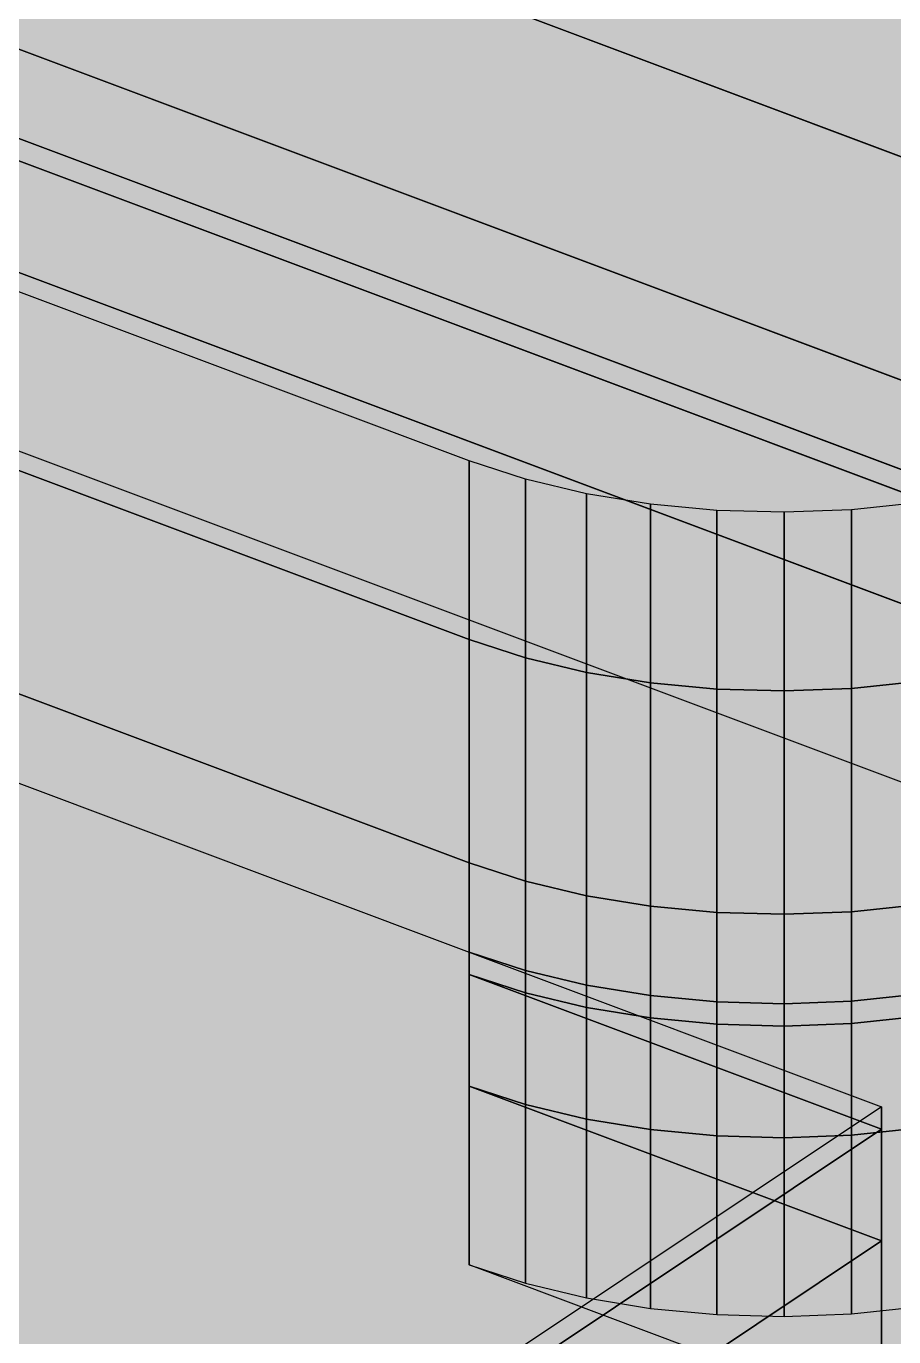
# Model space of a CAD drawing. Header units: millimetres. Extents: x 50 to 612415, y 2 to 4150.
# Drawn here: x 471507.25 to 471524.59, y 2804.6 to 2830.79 of the extents above; entities that cross this region are included whole.
import ezdxf

# ---------------------------------------------------------------- set-up
doc = ezdxf.new("R2010")
doc.units = ezdxf.units.MM
doc.layers.add('HATCH', color=8, linetype='Continuous', lineweight=9)
doc.layers.add('OUTLINE', color=7, linetype='Continuous', lineweight=25)

msp = doc.modelspace()

# ---------------------------------------------------------------- hatches: boundary and pattern name
at = {"layer": 'HATCH', "true_color": 0xccae87}
for points in [[(471456.512, 3012.655), (471233.847, 3096.155), (471531.152, 2818.593)], [(471233.847, 3096.155), (471441.874, 2891.22), (471531.152, 2818.593)], [(471456.512, 3010.423), (471233.847, 3093.923), (471531.152, 2816.361)], [(471531.152, 2816.361), (471233.847, 3093.923), (471456.512, 3010.423)], [(471233.847, 3093.923), (471441.874, 2888.988), (471531.152, 2816.361)], [(471531.152, 2816.361), (471441.874, 2888.988), (471233.847, 3093.923)], [(471531.152, 2812.79), (471233.847, 3090.352), (471456.512, 3006.852)], [(471531.152, 2812.79), (471441.874, 2885.417), (471233.847, 3090.352)], [(471531.761, 2812.189), (471531.152, 2812.79), (471456.512, 3006.852)], [(471532.209, 2811.553), (471531.761, 2812.189), (471456.512, 3006.852)], [(471645.026, 2998.945), (471441.874, 2897.915), (471531.152, 2825.289)], [(471531.152, 2825.289), (471441.874, 2897.915), (471645.026, 2998.945)], [(471645.026, 2994.481), (471441.874, 2893.452), (471531.152, 2820.825)], [(471531.152, 2820.825), (471441.874, 2893.452), (471645.026, 2994.481)], [(471645.026, 2992.696), (471441.874, 2891.666), (471531.152, 2819.04)], [(471531.152, 2819.04), (471441.874, 2891.666), (471645.026, 2992.696)], [(471531.152, 2818.593), (471441.874, 2891.22), (471645.026, 2992.249)], [(471528.466, 2826.786), (471404.763, 2873.175), (471441.874, 2897.915)], [(471441.874, 2897.915), (471404.763, 2873.175), (471528.466, 2826.786)], [(471441.874, 2897.915), (471528.466, 2826.786), (471529.49, 2826.347)], [(471529.49, 2826.347), (471528.466, 2826.786), (471441.874, 2897.915)], [(471441.874, 2897.915), (471529.49, 2826.347), (471530.39, 2825.845)], [(471530.39, 2825.845), (471529.49, 2826.347), (471441.874, 2897.915)], [(471441.874, 2897.915), (471530.39, 2825.845), (471531.152, 2825.289)], [(471531.152, 2825.289), (471530.39, 2825.845), (471441.874, 2897.915)], [(471528.466, 2822.322), (471404.763, 2868.711), (471441.874, 2893.452)], [(471441.874, 2893.452), (471404.763, 2868.711), (471528.466, 2822.322)], [(471441.874, 2893.452), (471528.466, 2822.322), (471529.49, 2821.883)], [(471529.49, 2821.883), (471528.466, 2822.322), (471441.874, 2893.452)], [(471441.874, 2893.452), (471529.49, 2821.883), (471530.39, 2821.381)], [(471530.39, 2821.381), (471529.49, 2821.883), (471441.874, 2893.452)], [(471441.874, 2893.452), (471530.39, 2821.381), (471531.152, 2820.825)], [(471531.152, 2820.825), (471530.39, 2821.381), (471441.874, 2893.452)], [(471528.466, 2820.537), (471404.763, 2866.926), (471441.874, 2891.666)], [(471441.874, 2891.666), (471404.763, 2866.926), (471528.466, 2820.537)], [(471441.874, 2891.666), (471528.466, 2820.537), (471529.49, 2820.098)], [(471529.49, 2820.098), (471528.466, 2820.537), (471441.874, 2891.666)], [(471441.874, 2891.666), (471529.49, 2820.098), (471530.39, 2819.596)], [(471530.39, 2819.596), (471529.49, 2820.098), (471441.874, 2891.666)], [(471441.874, 2891.666), (471530.39, 2819.596), (471531.152, 2819.04)], [(471531.152, 2819.04), (471530.39, 2819.596), (471441.874, 2891.666)], [(471528.466, 2820.091), (471404.763, 2866.479), (471441.874, 2891.22)], [(471441.874, 2891.22), (471404.763, 2866.479), (471528.466, 2820.091)], [(471441.874, 2891.22), (471528.466, 2820.091), (471529.49, 2819.652)], [(471529.49, 2819.652), (471528.466, 2820.091), (471441.874, 2891.22)], [(471441.874, 2891.22), (471529.49, 2819.652), (471530.39, 2819.15)], [(471530.39, 2819.15), (471529.49, 2819.652), (471441.874, 2891.22)], [(471441.874, 2891.22), (471530.39, 2819.15), (471531.152, 2818.593)], [(471531.152, 2818.593), (471530.39, 2819.15), (471441.874, 2891.22)], [(471528.466, 2817.859), (471404.763, 2864.247), (471441.874, 2888.988)], [(471441.874, 2888.988), (471404.763, 2864.247), (471528.466, 2817.859)], [(471441.874, 2888.988), (471528.466, 2817.859), (471529.49, 2817.42)], [(471529.49, 2817.42), (471528.466, 2817.859), (471441.874, 2888.988)], [(471441.874, 2888.988), (471529.49, 2817.42), (471530.39, 2816.918)], [(471530.39, 2816.918), (471529.49, 2817.42), (471441.874, 2888.988)], [(471441.874, 2888.988), (471530.39, 2816.918), (471531.152, 2816.361)], [(471531.152, 2816.361), (471530.39, 2816.918), (471441.874, 2888.988)], [(471528.466, 2814.288), (471404.763, 2860.676), (471441.874, 2885.417)], [(471529.49, 2813.849), (471528.466, 2814.288), (471441.874, 2885.417)], [(471530.39, 2813.347), (471529.49, 2813.849), (471441.874, 2885.417)], [(471531.152, 2812.79), (471530.39, 2813.347), (471441.874, 2885.417)], [(471516.096, 2822.11), (471392.393, 2868.499), (471355.282, 2843.758)], [(471516.096, 2818.539), (471392.393, 2864.928), (471355.282, 2840.187)], [(471355.282, 2840.187), (471392.393, 2864.928), (471516.096, 2818.539)], [(471516.096, 2814.076), (471392.393, 2860.464), (471355.282, 2835.724)], [(471355.282, 2835.724), (471392.393, 2860.464), (471516.096, 2814.076)], [(471355.282, 2833.938), (471392.393, 2858.679), (471516.096, 2812.29)], [(471517.225, 2821.742), (471516.096, 2822.11), (471355.282, 2843.758)], [(471518.441, 2821.45), (471517.225, 2821.742), (471355.282, 2843.758)], [(471519.723, 2821.241), (471518.441, 2821.45), (471355.282, 2843.758)], [(471519.723, 2821.241), (471355.282, 2843.758), (471366.549, 2662.322)], [(471519.723, 2817.67), (471355.282, 2840.187), (471125.157, 2794.727)], [(471517.225, 2818.171), (471516.096, 2818.539), (471355.282, 2840.187)], [(471355.282, 2840.187), (471516.096, 2818.539), (471517.225, 2818.171)], [(471355.282, 2840.187), (471517.225, 2818.171), (471518.441, 2817.879)], [(471518.441, 2817.879), (471517.225, 2818.171), (471355.282, 2840.187)], [(471519.723, 2817.67), (471518.441, 2817.879), (471355.282, 2840.187)], [(471355.282, 2840.187), (471518.441, 2817.879), (471519.723, 2817.67)], [(471366.549, 2658.751), (471355.282, 2840.187), (471519.723, 2817.67)], [(471519.723, 2813.206), (471355.282, 2835.724), (471125.157, 2790.264)], [(471125.157, 2790.264), (471355.282, 2835.724), (471519.723, 2813.206)], [(471517.225, 2813.707), (471516.096, 2814.076), (471355.282, 2835.724)], [(471355.282, 2835.724), (471516.096, 2814.076), (471517.225, 2813.707)], [(471355.282, 2835.724), (471517.225, 2813.707), (471518.441, 2813.416)], [(471518.441, 2813.416), (471517.225, 2813.707), (471355.282, 2835.724)], [(471519.723, 2813.206), (471518.441, 2813.416), (471355.282, 2835.724)], [(471355.282, 2835.724), (471518.441, 2813.416), (471519.723, 2813.206)], [(471125.157, 2788.478), (471355.282, 2833.938), (471519.723, 2811.42)], [(471355.282, 2833.938), (471516.096, 2812.29), (471517.225, 2811.922)], [(471355.282, 2833.938), (471517.225, 2811.922), (471518.441, 2811.63)], [(471355.282, 2833.938), (471518.441, 2811.63), (471519.723, 2811.42)], [(471407.856, 2492.235), (471532.267, 2824.955), (471531.848, 2824.314)], [(471407.856, 2492.235), (471531.848, 2824.314), (471531.265, 2823.706)], [(471407.856, 2492.235), (471531.265, 2823.706), (471530.528, 2823.141)], [(471407.856, 2492.235), (471530.528, 2823.141), (471529.65, 2822.629)], [(471407.856, 2492.235), (471529.65, 2822.629), (471528.646, 2822.179)], [(471407.856, 2492.235), (471528.646, 2822.179), (471527.533, 2821.799)], [(471407.856, 2492.235), (471527.533, 2821.799), (471526.331, 2821.494)], [(471407.856, 2492.235), (471526.331, 2821.494), (471525.059, 2821.27)], [(471521.048, 2821.116), (471519.723, 2821.241), (471366.102, 2660.468)], [(471519.723, 2821.241), (471366.57, 2661.38), (471366.102, 2660.468)], [(471519.723, 2821.241), (471366.549, 2662.322), (471366.57, 2661.38)], [(471407.856, 2492.235), (471525.059, 2821.27), (471523.739, 2821.131)], [(471523.739, 2821.131), (471522.395, 2821.08), (471366.102, 2660.468)], [(471407.856, 2492.235), (471523.739, 2821.131), (471366.102, 2660.468)], [(471522.395, 2821.08), (471521.048, 2821.116), (471366.102, 2660.468)], [(471407.856, 2488.664), (471530.528, 2819.57), (471529.65, 2819.058)], [(471529.65, 2819.058), (471530.528, 2819.57), (471407.856, 2488.664)], [(471407.856, 2488.664), (471529.65, 2819.058), (471528.646, 2818.608)], [(471528.646, 2818.608), (471529.65, 2819.058), (471407.856, 2488.664)], [(471407.856, 2488.664), (471528.646, 2818.608), (471527.533, 2818.228)], [(471527.533, 2818.228), (471528.646, 2818.608), (471407.856, 2488.664)], [(471407.856, 2488.664), (471527.533, 2818.228), (471526.331, 2817.923)], [(471526.331, 2817.923), (471527.533, 2818.228), (471407.856, 2488.664)], [(471407.856, 2488.664), (471526.331, 2817.923), (471525.059, 2817.699)], [(471525.059, 2817.699), (471526.331, 2817.923), (471407.856, 2488.664)], [(471519.723, 2817.67), (471125.157, 2794.727), (471123.861, 2794.546)], [(471519.723, 2817.67), (471123.861, 2794.546), (471365.082, 2660.468)], [(471519.723, 2817.67), (471365.082, 2660.468), (471366.041, 2659.658)], [(471519.723, 2817.67), (471366.041, 2659.658), (471366.549, 2658.751)], [(471521.048, 2817.545), (471519.723, 2817.67), (471366.102, 2656.897)], [(471366.102, 2656.897), (471519.723, 2817.67), (471521.048, 2817.545)], [(471519.723, 2817.67), (471366.57, 2657.809), (471366.102, 2656.897)], [(471366.102, 2656.897), (471366.57, 2657.809), (471519.723, 2817.67)], [(471366.102, 2656.897), (471522.395, 2817.509), (471523.739, 2817.56)], [(471366.102, 2656.897), (471523.739, 2817.56), (471407.856, 2488.664)], [(471522.395, 2817.509), (471521.048, 2817.545), (471366.102, 2656.897)], [(471366.102, 2656.897), (471521.048, 2817.545), (471522.395, 2817.509)], [(471519.723, 2817.67), (471366.549, 2658.751), (471366.57, 2657.809)], [(471366.57, 2657.809), (471366.549, 2658.751), (471519.723, 2817.67)], [(471407.856, 2488.664), (471525.059, 2817.699), (471523.739, 2817.56)], [(471523.739, 2817.56), (471525.059, 2817.699), (471407.856, 2488.664)], [(471407.856, 2488.664), (471523.739, 2817.56), (471522.395, 2817.509)], [(471407.856, 2488.664), (471522.395, 2817.509), (471366.102, 2656.897)], [(471407.856, 2484.201), (471528.646, 2814.145), (471527.533, 2813.764)], [(471527.533, 2813.764), (471528.646, 2814.145), (471407.856, 2484.201)], [(471407.856, 2484.201), (471527.533, 2813.764), (471526.331, 2813.459)], [(471526.331, 2813.459), (471527.533, 2813.764), (471407.856, 2484.201)], [(471407.856, 2484.201), (471526.331, 2813.459), (471525.059, 2813.235)], [(471525.059, 2813.235), (471526.331, 2813.459), (471407.856, 2484.201)], [(471123.861, 2790.082), (471125.157, 2790.264), (471519.723, 2813.206)], [(471519.723, 2813.206), (471125.157, 2790.264), (471123.861, 2790.082)], [(471519.723, 2813.206), (471123.861, 2790.082), (471365.082, 2656.005)], [(471365.082, 2656.005), (471123.861, 2790.082), (471519.723, 2813.206)], [(471519.723, 2813.206), (471365.082, 2656.005), (471366.041, 2655.194)], [(471366.041, 2655.194), (471365.082, 2656.005), (471519.723, 2813.206)], [(471366.549, 2654.287), (471366.041, 2655.194), (471519.723, 2813.206)], [(471519.723, 2813.206), (471366.041, 2655.194), (471366.549, 2654.287)], [(471530.528, 2813.321), (471524.343, 2809.197), (471366.102, 2650.647)], [(471406.207, 2483.034), (471530.528, 2813.321), (471366.102, 2650.647)], [(471521.048, 2813.082), (471519.723, 2813.206), (471366.102, 2652.433)], [(471366.102, 2652.433), (471519.723, 2813.206), (471521.048, 2813.082)], [(471519.723, 2813.206), (471366.57, 2653.345), (471366.102, 2652.433)], [(471366.102, 2652.433), (471366.57, 2653.345), (471519.723, 2813.206)], [(471522.395, 2813.045), (471521.048, 2813.082), (471366.102, 2652.433)], [(471366.102, 2652.433), (471521.048, 2813.082), (471522.395, 2813.045)], [(471519.723, 2813.206), (471366.549, 2654.287), (471366.57, 2653.345)], [(471366.57, 2653.345), (471366.549, 2654.287), (471519.723, 2813.206)], [(471407.856, 2484.201), (471525.059, 2813.235), (471523.739, 2813.096)], [(471523.739, 2813.096), (471525.059, 2813.235), (471407.856, 2484.201)], [(471522.395, 2813.045), (471523.739, 2813.096), (471407.856, 2484.201)], [(471407.856, 2484.201), (471523.739, 2813.096), (471522.395, 2813.045)], [(471530.528, 2813.321), (471529.65, 2812.809), (471524.343, 2809.197)], [(471407.856, 2484.201), (471522.395, 2813.045), (471366.102, 2652.433)], [(471366.102, 2652.433), (471522.395, 2813.045), (471407.856, 2484.201)], [(471366.102, 2650.201), (471524.343, 2808.751), (471530.528, 2812.875)], [(471366.102, 2650.201), (471530.528, 2812.875), (471405.794, 2482.742)], [(471405.794, 2482.742), (471530.528, 2812.875), (471524.343, 2808.751)], [(471530.528, 2812.875), (471529.65, 2812.363), (471524.343, 2808.751)], [(471524.343, 2808.751), (471529.65, 2812.363), (471530.528, 2812.875)], [(471529.65, 2812.809), (471528.646, 2812.359), (471524.343, 2809.197)], [(471517.225, 2811.922), (471516.096, 2812.29), (471524.343, 2809.197)], [(471529.65, 2812.363), (471528.646, 2811.913), (471524.343, 2808.751)], [(471524.343, 2808.751), (471528.646, 2811.913), (471529.65, 2812.363)], [(471528.646, 2812.359), (471527.533, 2811.978), (471524.343, 2809.197)], [(471526.331, 2811.673), (471527.533, 2811.978), (471406.207, 2483.034)], [(471517.225, 2811.475), (471516.096, 2811.844), (471524.343, 2808.751)], [(471524.343, 2808.751), (471516.096, 2811.844), (471517.225, 2811.475)], [(471518.441, 2811.63), (471517.225, 2811.922), (471524.343, 2809.197)], [(471527.533, 2811.978), (471526.331, 2811.673), (471524.343, 2809.197)], [(471528.646, 2811.913), (471527.533, 2811.532), (471524.343, 2808.751)], [(471524.343, 2808.751), (471527.533, 2811.532), (471528.646, 2811.913)], [(471525.059, 2811.45), (471526.331, 2811.673), (471406.207, 2483.034)], [(471519.723, 2811.42), (471518.441, 2811.63), (471524.343, 2809.197)], [(471526.331, 2811.673), (471525.059, 2811.45), (471524.343, 2809.197)], [(471527.533, 2811.532), (471526.331, 2811.227), (471524.343, 2808.751)], [(471524.343, 2808.751), (471526.331, 2811.227), (471527.533, 2811.532)], [(471123.861, 2788.297), (471125.157, 2788.478), (471519.723, 2811.42)], [(471365.082, 2654.219), (471123.861, 2788.297), (471519.723, 2811.42)], [(471366.041, 2653.409), (471365.082, 2654.219), (471519.723, 2811.42)], [(471366.549, 2652.502), (471366.041, 2653.409), (471519.723, 2811.42)], [(471366.102, 2650.647), (471519.723, 2811.42), (471521.048, 2811.296)], [(471366.102, 2650.647), (471366.57, 2651.56), (471519.723, 2811.42)], [(471366.102, 2650.647), (471521.048, 2811.296), (471522.395, 2811.259)], [(471366.102, 2650.647), (471522.395, 2811.259), (471406.207, 2483.034)], [(471366.57, 2651.56), (471366.549, 2652.502), (471519.723, 2811.42)], [(471523.739, 2811.311), (471525.059, 2811.45), (471406.207, 2483.034)], [(471522.395, 2811.259), (471523.739, 2811.311), (471406.207, 2483.034)], [(471524.343, 2808.751), (471517.225, 2811.475), (471518.441, 2811.184)], [(471518.441, 2811.184), (471517.225, 2811.475), (471524.343, 2808.751)], [(471521.048, 2811.296), (471519.723, 2811.42), (471524.343, 2809.197)], [(471522.395, 2811.259), (471521.048, 2811.296), (471524.343, 2809.197)], [(471523.739, 2811.311), (471522.395, 2811.259), (471524.343, 2809.197)], [(471525.059, 2811.45), (471523.739, 2811.311), (471524.343, 2809.197)], [(471519.723, 2810.974), (471518.441, 2811.184), (471524.343, 2808.751)], [(471524.343, 2808.751), (471518.441, 2811.184), (471519.723, 2810.974)], [(471521.048, 2810.85), (471519.723, 2810.974), (471524.343, 2808.751)], [(471524.343, 2808.751), (471519.723, 2810.974), (471521.048, 2810.85)], [(471525.059, 2811.003), (471523.739, 2810.865), (471524.343, 2808.751)], [(471524.343, 2808.751), (471523.739, 2810.865), (471525.059, 2811.003)], [(471526.331, 2811.227), (471525.059, 2811.003), (471524.343, 2808.751)], [(471524.343, 2808.751), (471525.059, 2811.003), (471526.331, 2811.227)], [(471522.395, 2810.813), (471521.048, 2810.85), (471524.343, 2808.751)], [(471524.343, 2808.751), (471521.048, 2810.85), (471522.395, 2810.813)], [(471523.739, 2810.865), (471522.395, 2810.813), (471524.343, 2808.751)], [(471524.343, 2808.751), (471522.395, 2810.813), (471523.739, 2810.865)], [(471403.732, 2481.283), (471530.528, 2810.643), (471524.343, 2806.519)], [(471524.343, 2806.519), (471530.528, 2810.643), (471403.732, 2481.283)], [(471530.528, 2810.643), (471529.65, 2810.131), (471524.343, 2806.519)], [(471524.343, 2806.519), (471529.65, 2810.131), (471530.528, 2810.643)], [(471529.65, 2810.131), (471528.646, 2809.681), (471524.343, 2806.519)], [(471524.343, 2806.519), (471528.646, 2809.681), (471529.65, 2810.131)], [(471528.646, 2809.681), (471527.533, 2809.3), (471524.343, 2806.519)], [(471524.343, 2806.519), (471527.533, 2809.3), (471528.646, 2809.681)], [(471517.225, 2809.243), (471516.096, 2809.612), (471524.343, 2806.519)], [(471524.343, 2806.519), (471516.096, 2809.612), (471517.225, 2809.243)], [(471524.343, 2809.197), (471507.025, 2797.652), (471366.102, 2650.647)], [(471524.343, 2806.519), (471517.225, 2809.243), (471518.441, 2808.952)], [(471518.441, 2808.952), (471517.225, 2809.243), (471524.343, 2806.519)], [(471527.533, 2809.3), (471526.331, 2808.995), (471524.343, 2806.519)], [(471524.343, 2806.519), (471526.331, 2808.995), (471527.533, 2809.3)], [(471519.723, 2808.742), (471518.441, 2808.952), (471524.343, 2806.519)], [(471524.343, 2806.519), (471518.441, 2808.952), (471519.723, 2808.742)], [(471526.331, 2808.995), (471525.059, 2808.772), (471524.343, 2806.519)], [(471524.343, 2806.519), (471525.059, 2808.772), (471526.331, 2808.995)], [(471366.102, 2650.201), (471507.025, 2797.205), (471524.343, 2808.751)], [(471405.794, 2482.742), (471524.343, 2808.751), (471507.025, 2797.205)], [(471521.048, 2808.618), (471519.723, 2808.742), (471524.343, 2806.519)], [(471524.343, 2806.519), (471519.723, 2808.742), (471521.048, 2808.618)], [(471522.395, 2808.581), (471521.048, 2808.618), (471524.343, 2806.519)], [(471524.343, 2806.519), (471521.048, 2808.618), (471522.395, 2808.581)], [(471523.739, 2808.633), (471522.395, 2808.581), (471524.343, 2806.519)], [(471524.343, 2806.519), (471522.395, 2808.581), (471523.739, 2808.633)], [(471525.059, 2808.772), (471523.739, 2808.633), (471524.343, 2806.519)], [(471524.343, 2806.519), (471523.739, 2808.633), (471525.059, 2808.772)], [(471403.732, 2481.283), (471524.343, 2806.519), (471507.025, 2794.974)], [(471507.025, 2794.974), (471524.343, 2806.519), (471403.732, 2481.283)], [(471524.343, 2802.948), (471516.096, 2806.041), (471517.225, 2805.672)], [(471524.343, 2802.948), (471517.225, 2805.672), (471518.441, 2805.381)], [(471524.343, 2802.948), (471518.441, 2805.381), (471519.723, 2805.171)], [(471524.343, 2802.948), (471519.723, 2805.171), (471521.048, 2805.047)], [(471524.343, 2802.948), (471521.048, 2805.047), (471522.395, 2805.01)], [(471524.343, 2802.948), (471522.395, 2805.01), (471523.739, 2805.062)], [(471524.343, 2802.948), (471523.739, 2805.062), (471525.059, 2805.201)]]:
    msp.add_hatch(color=43, dxfattribs=at).paths.add_polyline_path(points)
at = {"layer": 'HATCH', "true_color": 0xc0a47f}
for points in [[(471528.466, 2826.786), (471404.763, 2873.175), (471404.763, 2876.746), (471528.466, 2830.357)], [(471528.466, 2822.322), (471404.763, 2868.711), (471404.763, 2873.175), (471528.466, 2826.786)], [(471528.466, 2820.537), (471404.763, 2866.926), (471404.763, 2868.711), (471528.466, 2822.322)], [(471392.393, 2864.928), (471516.096, 2818.539), (471516.096, 2822.11), (471392.393, 2868.499)], [(471528.466, 2820.091), (471404.763, 2866.479), (471404.763, 2866.926), (471528.466, 2820.537)], [(471528.466, 2817.859), (471404.763, 2864.247), (471404.763, 2866.479), (471528.466, 2820.091)], [(471392.393, 2860.464), (471516.096, 2814.076), (471516.096, 2818.539), (471392.393, 2864.928)], [(471528.466, 2814.288), (471404.763, 2860.676), (471404.763, 2864.247), (471528.466, 2817.859)], [(471392.393, 2858.679), (471516.096, 2812.29), (471516.096, 2814.076), (471392.393, 2860.464)], [(471516.096, 2818.539), (471517.225, 2818.171), (471517.225, 2821.742), (471516.096, 2822.11)], [(471516.096, 2814.076), (471517.225, 2813.707), (471517.225, 2818.171), (471516.096, 2818.539)], [(471516.096, 2812.29), (471517.225, 2811.922), (471517.225, 2813.707), (471516.096, 2814.076)], [(471516.096, 2811.844), (471517.225, 2811.475), (471517.225, 2811.922), (471516.096, 2812.29)], [(471524.343, 2808.751), (471516.096, 2811.844), (471516.096, 2812.29), (471524.343, 2809.197)], [(471516.096, 2809.612), (471517.225, 2809.243), (471517.225, 2811.475), (471516.096, 2811.844)], [(471524.343, 2806.519), (471516.096, 2809.612), (471516.096, 2811.844), (471524.343, 2808.751)], [(471516.096, 2806.041), (471517.225, 2805.672), (471517.225, 2809.243), (471516.096, 2809.612)], [(471524.343, 2802.948), (471516.096, 2806.041), (471516.096, 2809.612), (471524.343, 2806.519)]]:
    msp.add_hatch(color=33, dxfattribs=at).paths.add_polyline_path(points)
at = {"layer": 'HATCH', "true_color": 0xc1a580}
for points in [[(471517.225, 2818.171), (471518.441, 2817.879), (471518.441, 2821.45), (471517.225, 2821.742)], [(471517.225, 2813.707), (471518.441, 2813.416), (471518.441, 2817.879), (471517.225, 2818.171)], [(471517.225, 2811.922), (471518.441, 2811.63), (471518.441, 2813.416), (471517.225, 2813.707)], [(471517.225, 2811.475), (471518.441, 2811.184), (471518.441, 2811.63), (471517.225, 2811.922)], [(471517.225, 2809.243), (471518.441, 2808.952), (471518.441, 2811.184), (471517.225, 2811.475)], [(471517.225, 2805.672), (471518.441, 2805.381), (471518.441, 2808.952), (471517.225, 2809.243)]]:
    msp.add_hatch(color=33, dxfattribs=at).paths.add_polyline_path(points)
at = {"layer": 'HATCH', "true_color": 0xc2a580}
for points in [[(471518.441, 2817.879), (471519.723, 2817.67), (471519.723, 2821.241), (471518.441, 2821.45)], [(471518.441, 2813.416), (471519.723, 2813.206), (471519.723, 2817.67), (471518.441, 2817.879)], [(471518.441, 2811.63), (471519.723, 2811.42), (471519.723, 2813.206), (471518.441, 2813.416)], [(471518.441, 2811.184), (471519.723, 2810.974), (471519.723, 2811.42), (471518.441, 2811.63)], [(471518.441, 2808.952), (471519.723, 2808.742), (471519.723, 2810.974), (471518.441, 2811.184)], [(471518.441, 2805.381), (471519.723, 2805.171), (471519.723, 2808.742), (471518.441, 2808.952)]]:
    msp.add_hatch(color=33, dxfattribs=at).paths.add_polyline_path(points)
at = {"layer": 'HATCH', "true_color": 0xc2a681}
for points in [[(471519.723, 2817.67), (471521.048, 2817.545), (471521.048, 2821.116), (471519.723, 2821.241)], [(471523.739, 2817.56), (471525.059, 2817.699), (471525.059, 2821.27), (471523.739, 2821.131)], [(471521.048, 2817.545), (471522.395, 2817.509), (471522.395, 2821.08), (471521.048, 2821.116)], [(471522.395, 2817.509), (471523.739, 2817.56), (471523.739, 2821.131), (471522.395, 2821.08)], [(471519.723, 2813.206), (471521.048, 2813.082), (471521.048, 2817.545), (471519.723, 2817.67)], [(471521.048, 2813.082), (471522.395, 2813.045), (471522.395, 2817.509), (471521.048, 2817.545)], [(471522.395, 2813.045), (471523.739, 2813.096), (471523.739, 2817.56), (471522.395, 2817.509)], [(471523.739, 2813.096), (471525.059, 2813.235), (471525.059, 2817.699), (471523.739, 2817.56)], [(471519.723, 2811.42), (471521.048, 2811.296), (471521.048, 2813.082), (471519.723, 2813.206)], [(471521.048, 2811.296), (471522.395, 2811.259), (471522.395, 2813.045), (471521.048, 2813.082)], [(471522.395, 2811.259), (471523.739, 2811.311), (471523.739, 2813.096), (471522.395, 2813.045)], [(471523.739, 2811.311), (471525.059, 2811.45), (471525.059, 2813.235), (471523.739, 2813.096)], [(471519.723, 2810.974), (471521.048, 2810.85), (471521.048, 2811.296), (471519.723, 2811.42)], [(471521.048, 2810.85), (471522.395, 2810.813), (471522.395, 2811.259), (471521.048, 2811.296)], [(471522.395, 2810.813), (471523.739, 2810.865), (471523.739, 2811.311), (471522.395, 2811.259)], [(471523.739, 2810.865), (471525.059, 2811.003), (471525.059, 2811.45), (471523.739, 2811.311)], [(471519.723, 2808.742), (471521.048, 2808.618), (471521.048, 2810.85), (471519.723, 2810.974)], [(471523.739, 2808.633), (471525.059, 2808.772), (471525.059, 2811.003), (471523.739, 2810.865)], [(471521.048, 2808.618), (471522.395, 2808.581), (471522.395, 2810.813), (471521.048, 2810.85)], [(471522.395, 2808.581), (471523.739, 2808.633), (471523.739, 2810.865), (471522.395, 2810.813)], [(471519.723, 2805.171), (471521.048, 2805.047), (471521.048, 2808.618), (471519.723, 2808.742)], [(471521.048, 2805.047), (471522.395, 2805.01), (471522.395, 2808.581), (471521.048, 2808.618)], [(471522.395, 2805.01), (471523.739, 2805.062), (471523.739, 2808.633), (471522.395, 2808.581)], [(471523.739, 2805.062), (471525.059, 2805.201), (471525.059, 2808.772), (471523.739, 2808.633)]]:
    msp.add_hatch(color=43, dxfattribs=at).paths.add_polyline_path(points)
at = {"layer": 'HATCH', "true_color": 0xbda27d}
for points in [[(471507.025, 2797.205), (471524.343, 2808.751), (471524.343, 2809.197), (471507.025, 2797.652)], [(471507.025, 2794.974), (471524.343, 2806.519), (471524.343, 2808.751), (471507.025, 2797.205)], [(471507.025, 2791.403), (471524.343, 2802.948), (471524.343, 2806.519), (471507.025, 2794.974)]]:
    msp.add_hatch(color=33, dxfattribs=at).paths.add_polyline_path(points)

# ---------------------------------------------------------------- linework, layer by layer
at = {"layer": 'OUTLINE', "color": 139, "true_color": 0x42544a}
for p, q in [((471528.466, 2826.786), (471404.763, 2873.175)), ((471404.763, 2873.175), (471528.466, 2826.786)), ((471404.763, 2873.175), (471528.466, 2826.786)), ((471528.466, 2826.786), (471404.763, 2873.175)), ((471528.466, 2822.322), (471404.763, 2868.711)), ((471404.763, 2868.711), (471528.466, 2822.322)), ((471404.763, 2868.711), (471528.466, 2822.322)), ((471528.466, 2822.322), (471404.763, 2868.711)), ((471516.096, 2822.11), (471392.393, 2868.499)), ((471516.096, 2822.11), (471392.393, 2868.499)), ((471528.466, 2820.537), (471404.763, 2866.926)), ((471404.763, 2866.926), (471528.466, 2820.537)), ((471404.763, 2866.926), (471528.466, 2820.537)), ((471528.466, 2820.537), (471404.763, 2866.926)), ((471528.466, 2820.091), (471404.763, 2866.479)), ((471404.763, 2866.479), (471528.466, 2820.091)), ((471404.763, 2866.479), (471528.466, 2820.091)), ((471528.466, 2820.091), (471404.763, 2866.479)), ((471516.096, 2818.539), (471392.393, 2864.928)), ((471516.096, 2818.539), (471392.393, 2864.928)), ((471392.393, 2864.928), (471516.096, 2818.539)), ((471392.393, 2864.928), (471516.096, 2818.539)), ((471528.466, 2817.859), (471404.763, 2864.247)), ((471404.763, 2864.247), (471528.466, 2817.859)), ((471404.763, 2864.247), (471528.466, 2817.859)), ((471528.466, 2817.859), (471404.763, 2864.247)), ((471528.466, 2814.288), (471404.763, 2860.676)), ((471528.466, 2814.288), (471404.763, 2860.676)), ((471516.096, 2814.076), (471392.393, 2860.464)), ((471516.096, 2814.076), (471392.393, 2860.464)), ((471392.393, 2860.464), (471516.096, 2814.076)), ((471392.393, 2860.464), (471516.096, 2814.076)), ((471392.393, 2858.679), (471516.096, 2812.29)), ((471392.393, 2858.679), (471516.096, 2812.29)), ((471516.096, 2818.539), (471516.096, 2822.11)), ((471517.225, 2821.742), (471516.096, 2822.11)), ((471517.225, 2821.742), (471516.096, 2822.11)), ((471516.096, 2822.11), (471516.096, 2818.539)), ((471518.441, 2821.45), (471517.225, 2821.742)), ((471517.225, 2818.171), (471517.225, 2821.742)), ((471518.441, 2821.45), (471517.225, 2821.742)), ((471517.225, 2821.742), (471517.225, 2818.171)), ((471519.723, 2821.241), (471518.441, 2821.45)), ((471518.441, 2817.879), (471518.441, 2821.45)), ((471519.723, 2821.241), (471518.441, 2821.45)), ((471518.441, 2821.45), (471518.441, 2817.879)), ((471519.723, 2817.67), (471519.723, 2821.241)), ((471521.048, 2821.116), (471519.723, 2821.241)), ((471519.723, 2821.241), (471519.723, 2817.67)), ((471521.048, 2821.116), (471519.723, 2821.241)), ((471525.059, 2821.27), (471523.739, 2821.131)), ((471525.059, 2821.27), (471523.739, 2821.131)), ((471521.048, 2817.545), (471521.048, 2821.116)), ((471522.395, 2821.08), (471521.048, 2821.116)), ((471521.048, 2821.116), (471521.048, 2817.545)), ((471522.395, 2821.08), (471521.048, 2821.116)), ((471523.739, 2821.131), (471522.395, 2821.08)), ((471523.739, 2821.131), (471522.395, 2821.08)), ((471522.395, 2821.08), (471522.395, 2817.509)), ((471522.395, 2817.509), (471522.395, 2821.08)), ((471523.739, 2821.131), (471523.739, 2817.56)), ((471523.739, 2817.56), (471523.739, 2821.131)), ((471516.096, 2814.076), (471516.096, 2818.539)), ((471517.225, 2818.171), (471516.096, 2818.539)), ((471516.096, 2818.539), (471517.225, 2818.171)), ((471517.225, 2818.171), (471516.096, 2818.539)), ((471516.096, 2818.539), (471516.096, 2814.076)), ((471516.096, 2818.539), (471517.225, 2818.171)), ((471517.225, 2818.171), (471518.441, 2817.879)), ((471518.441, 2817.879), (471517.225, 2818.171)), ((471517.225, 2813.707), (471517.225, 2818.171)), ((471518.441, 2817.879), (471517.225, 2818.171)), ((471517.225, 2818.171), (471517.225, 2813.707)), ((471517.225, 2818.171), (471518.441, 2817.879)), ((471519.723, 2817.67), (471518.441, 2817.879)), ((471518.441, 2817.879), (471519.723, 2817.67)), ((471518.441, 2813.416), (471518.441, 2817.879)), ((471519.723, 2817.67), (471518.441, 2817.879)), ((471518.441, 2817.879), (471518.441, 2813.416)), ((471518.441, 2817.879), (471519.723, 2817.67)), ((471519.723, 2813.206), (471519.723, 2817.67)), ((471521.048, 2817.545), (471519.723, 2817.67)), ((471519.723, 2817.67), (471519.723, 2813.206)), ((471519.723, 2817.67), (471521.048, 2817.545)), ((471521.048, 2817.545), (471519.723, 2817.67)), ((471519.723, 2817.67), (471521.048, 2817.545)), ((471521.048, 2813.082), (471521.048, 2817.545)), ((471522.395, 2817.509), (471521.048, 2817.545)), ((471521.048, 2817.545), (471521.048, 2813.082)), ((471521.048, 2817.545), (471522.395, 2817.509)), ((471522.395, 2817.509), (471521.048, 2817.545)), ((471521.048, 2817.545), (471522.395, 2817.509)), ((471523.739, 2817.56), (471522.395, 2817.509)), ((471522.395, 2817.509), (471523.739, 2817.56)), ((471522.395, 2817.509), (471523.739, 2817.56)), ((471523.739, 2817.56), (471522.395, 2817.509)), ((471525.059, 2817.699), (471523.739, 2817.56)), ((471523.739, 2817.56), (471525.059, 2817.699)), ((471525.059, 2817.699), (471523.739, 2817.56)), ((471523.739, 2817.56), (471525.059, 2817.699)), ((471523.739, 2817.56), (471523.739, 2813.096)), ((471523.739, 2813.096), (471523.739, 2817.56)), ((471522.395, 2817.509), (471522.395, 2813.045)), ((471522.395, 2813.045), (471522.395, 2817.509)), ((471516.096, 2812.29), (471516.096, 2814.076)), ((471517.225, 2813.707), (471516.096, 2814.076)), ((471516.096, 2814.076), (471517.225, 2813.707)), ((471517.225, 2813.707), (471516.096, 2814.076)), ((471516.096, 2814.076), (471516.096, 2812.29)), ((471516.096, 2814.076), (471517.225, 2813.707)), ((471517.225, 2813.707), (471518.441, 2813.416)), ((471518.441, 2813.416), (471517.225, 2813.707)), ((471517.225, 2811.922), (471517.225, 2813.707)), ((471518.441, 2813.416), (471517.225, 2813.707)), ((471517.225, 2813.707), (471517.225, 2811.922)), ((471517.225, 2813.707), (471518.441, 2813.416)), ((471519.723, 2813.206), (471518.441, 2813.416)), ((471518.441, 2813.416), (471519.723, 2813.206)), ((471518.441, 2811.63), (471518.441, 2813.416)), ((471519.723, 2813.206), (471518.441, 2813.416)), ((471518.441, 2813.416), (471518.441, 2811.63)), ((471518.441, 2813.416), (471519.723, 2813.206)), ((471519.723, 2811.42), (471519.723, 2813.206)), ((471521.048, 2813.082), (471519.723, 2813.206)), ((471519.723, 2813.206), (471519.723, 2811.42)), ((471519.723, 2813.206), (471521.048, 2813.082)), ((471521.048, 2813.082), (471519.723, 2813.206)), ((471519.723, 2813.206), (471521.048, 2813.082)), ((471521.048, 2811.296), (471521.048, 2813.082)), ((471522.395, 2813.045), (471521.048, 2813.082)), ((471521.048, 2813.082), (471521.048, 2811.296)), ((471521.048, 2813.082), (471522.395, 2813.045)), ((471522.395, 2813.045), (471521.048, 2813.082)), ((471521.048, 2813.082), (471522.395, 2813.045)), ((471523.739, 2813.096), (471522.395, 2813.045)), ((471522.395, 2813.045), (471523.739, 2813.096)), ((471522.395, 2813.045), (471523.739, 2813.096)), ((471523.739, 2813.096), (471522.395, 2813.045)), ((471525.059, 2813.235), (471523.739, 2813.096)), ((471523.739, 2813.096), (471525.059, 2813.235)), ((471525.059, 2813.235), (471523.739, 2813.096)), ((471523.739, 2813.096), (471525.059, 2813.235)), ((471523.739, 2813.096), (471523.739, 2811.311)), ((471523.739, 2811.311), (471523.739, 2813.096)), ((471522.395, 2813.045), (471522.395, 2811.259)), ((471522.395, 2811.259), (471522.395, 2813.045)), ((471516.096, 2812.29), (471517.225, 2811.922)), ((471517.225, 2811.922), (471516.096, 2812.29)), ((471516.096, 2812.29), (471516.096, 2811.844)), ((471516.096, 2812.29), (471517.225, 2811.922)), ((471517.225, 2811.922), (471516.096, 2812.29)), ((471516.096, 2812.29), (471524.343, 2809.197)), ((471516.096, 2811.844), (471516.096, 2812.29)), ((471516.096, 2812.29), (471524.343, 2809.197)), ((471517.225, 2811.475), (471516.096, 2811.844)), ((471516.096, 2811.844), (471516.096, 2809.612)), ((471516.096, 2811.844), (471517.225, 2811.475)), ((471517.225, 2811.475), (471516.096, 2811.844)), ((471516.096, 2811.844), (471524.343, 2808.751)), ((471524.343, 2808.751), (471516.096, 2811.844)), ((471516.096, 2811.844), (471517.225, 2811.475)), ((471516.096, 2809.612), (471516.096, 2811.844)), ((471516.096, 2811.844), (471524.343, 2808.751)), ((471524.343, 2808.751), (471516.096, 2811.844)), ((471517.225, 2811.922), (471518.441, 2811.63)), ((471517.225, 2811.475), (471517.225, 2811.922)), ((471518.441, 2811.63), (471517.225, 2811.922)), ((471517.225, 2811.922), (471517.225, 2811.475)), ((471517.225, 2811.922), (471518.441, 2811.63)), ((471518.441, 2811.63), (471517.225, 2811.922)), ((471518.441, 2811.63), (471519.723, 2811.42)), ((471518.441, 2811.184), (471518.441, 2811.63)), ((471519.723, 2811.42), (471518.441, 2811.63)), ((471518.441, 2811.63), (471518.441, 2811.184)), ((471518.441, 2811.63), (471519.723, 2811.42)), ((471519.723, 2811.42), (471518.441, 2811.63)), ((471517.225, 2809.243), (471517.225, 2811.475)), ((471518.441, 2811.184), (471517.225, 2811.475)), ((471517.225, 2811.475), (471517.225, 2809.243)), ((471517.225, 2811.475), (471518.441, 2811.184)), ((471517.225, 2811.475), (471518.441, 2811.184)), ((471518.441, 2811.184), (471517.225, 2811.475)), ((471519.723, 2810.974), (471519.723, 2811.42)), ((471521.048, 2811.296), (471519.723, 2811.42)), ((471519.723, 2811.42), (471519.723, 2810.974)), ((471519.723, 2811.42), (471521.048, 2811.296)), ((471521.048, 2811.296), (471519.723, 2811.42)), ((471519.723, 2811.42), (471521.048, 2811.296)), ((471521.048, 2810.85), (471521.048, 2811.296)), ((471522.395, 2811.259), (471521.048, 2811.296)), ((471521.048, 2811.296), (471521.048, 2810.85)), ((471521.048, 2811.296), (471522.395, 2811.259)), ((471522.395, 2811.259), (471521.048, 2811.296)), ((471521.048, 2811.296), (471522.395, 2811.259)), ((471523.739, 2811.311), (471522.395, 2811.259)), ((471522.395, 2811.259), (471523.739, 2811.311)), ((471523.739, 2811.311), (471522.395, 2811.259)), ((471522.395, 2811.259), (471523.739, 2811.311)), ((471522.395, 2811.259), (471522.395, 2810.813)), ((471522.395, 2810.813), (471522.395, 2811.259)), ((471525.059, 2811.45), (471523.739, 2811.311)), ((471523.739, 2811.311), (471525.059, 2811.45)), ((471525.059, 2811.45), (471523.739, 2811.311)), ((471523.739, 2811.311), (471525.059, 2811.45)), ((471523.739, 2811.311), (471523.739, 2810.865)), ((471523.739, 2810.865), (471523.739, 2811.311)), ((471518.441, 2808.952), (471518.441, 2811.184)), ((471519.723, 2810.974), (471518.441, 2811.184)), ((471518.441, 2811.184), (471518.441, 2808.952)), ((471518.441, 2811.184), (471519.723, 2810.974)), ((471519.723, 2810.974), (471518.441, 2811.184)), ((471518.441, 2811.184), (471519.723, 2810.974)), ((471519.723, 2808.742), (471519.723, 2810.974)), ((471521.048, 2810.85), (471519.723, 2810.974)), ((471519.723, 2810.974), (471519.723, 2808.742)), ((471519.723, 2810.974), (471521.048, 2810.85)), ((471521.048, 2810.85), (471519.723, 2810.974)), ((471519.723, 2810.974), (471521.048, 2810.85)), ((471525.059, 2811.003), (471523.739, 2810.865)), ((471523.739, 2810.865), (471525.059, 2811.003)), ((471525.059, 2811.003), (471523.739, 2810.865)), ((471523.739, 2810.865), (471525.059, 2811.003)), ((471521.048, 2808.618), (471521.048, 2810.85)), ((471522.395, 2810.813), (471521.048, 2810.85)), ((471521.048, 2810.85), (471521.048, 2808.618)), ((471521.048, 2810.85), (471522.395, 2810.813)), ((471522.395, 2810.813), (471521.048, 2810.85)), ((471521.048, 2810.85), (471522.395, 2810.813)), ((471523.739, 2810.865), (471522.395, 2810.813)), ((471522.395, 2810.813), (471523.739, 2810.865)), ((471523.739, 2810.865), (471522.395, 2810.813)), ((471522.395, 2810.813), (471523.739, 2810.865)), ((471522.395, 2810.813), (471522.395, 2808.581)), ((471522.395, 2808.581), (471522.395, 2810.813)), ((471523.739, 2810.865), (471523.739, 2808.633)), ((471523.739, 2808.633), (471523.739, 2810.865)), ((471517.225, 2809.243), (471516.096, 2809.612)), ((471516.096, 2809.612), (471516.096, 2806.041)), ((471516.096, 2809.612), (471517.225, 2809.243)), ((471516.096, 2806.041), (471516.096, 2809.612)), ((471516.096, 2809.612), (471524.343, 2806.519)), ((471517.225, 2809.243), (471516.096, 2809.612)), ((471516.096, 2809.612), (471524.343, 2806.519)), ((471524.343, 2806.519), (471516.096, 2809.612)), ((471516.096, 2809.612), (471517.225, 2809.243)), ((471524.343, 2806.519), (471516.096, 2809.612)), ((471524.343, 2809.197), (471507.025, 2797.652)), ((471524.343, 2809.197), (471507.025, 2797.652)), ((471517.225, 2805.672), (471517.225, 2809.243)), ((471518.441, 2808.952), (471517.225, 2809.243)), ((471517.225, 2809.243), (471517.225, 2805.672)), ((471517.225, 2809.243), (471518.441, 2808.952)), ((471517.225, 2809.243), (471518.441, 2808.952)), ((471518.441, 2808.952), (471517.225, 2809.243)), ((471524.343, 2809.197), (471524.343, 2808.751)), ((471524.343, 2808.751), (471524.343, 2809.197)), ((471518.441, 2805.381), (471518.441, 2808.952)), ((471519.723, 2808.742), (471518.441, 2808.952)), ((471518.441, 2808.952), (471518.441, 2805.381)), ((471518.441, 2808.952), (471519.723, 2808.742)), ((471519.723, 2808.742), (471518.441, 2808.952)), ((471518.441, 2808.952), (471519.723, 2808.742)), ((471524.343, 2808.751), (471507.025, 2797.205)), ((471507.025, 2797.205), (471524.343, 2808.751)), ((471507.025, 2797.205), (471524.343, 2808.751)), ((471524.343, 2808.751), (471507.025, 2797.205)), ((471519.723, 2805.171), (471519.723, 2808.742)), ((471521.048, 2808.618), (471519.723, 2808.742)), ((471519.723, 2808.742), (471519.723, 2805.171)), ((471519.723, 2808.742), (471521.048, 2808.618)), ((471521.048, 2808.618), (471519.723, 2808.742)), ((471519.723, 2808.742), (471521.048, 2808.618)), ((471521.048, 2805.047), (471521.048, 2808.618)), ((471522.395, 2808.581), (471521.048, 2808.618)), ((471521.048, 2808.618), (471521.048, 2805.047)), ((471521.048, 2808.618), (471522.395, 2808.581)), ((471522.395, 2808.581), (471521.048, 2808.618)), ((471521.048, 2808.618), (471522.395, 2808.581)), ((471523.739, 2808.633), (471522.395, 2808.581)), ((471522.395, 2808.581), (471523.739, 2808.633)), ((471523.739, 2808.633), (471522.395, 2808.581)), ((471522.395, 2808.581), (471523.739, 2808.633)), ((471525.059, 2808.772), (471523.739, 2808.633)), ((471523.739, 2808.633), (471525.059, 2808.772)), ((471525.059, 2808.772), (471523.739, 2808.633)), ((471523.739, 2808.633), (471525.059, 2808.772)), ((471523.739, 2808.633), (471523.739, 2805.062)), ((471523.739, 2805.062), (471523.739, 2808.633)), ((471524.343, 2808.751), (471524.343, 2806.519)), ((471524.343, 2806.519), (471524.343, 2808.751)), ((471522.395, 2808.581), (471522.395, 2805.01)), ((471522.395, 2805.01), (471522.395, 2808.581)), ((471524.343, 2806.519), (471507.025, 2794.974)), ((471507.025, 2794.974), (471524.343, 2806.519)), ((471524.343, 2806.519), (471507.025, 2794.974)), ((471507.025, 2794.974), (471524.343, 2806.519)), ((471524.343, 2806.519), (471524.343, 2802.948)), ((471524.343, 2802.948), (471524.343, 2806.519)), ((471516.096, 2806.041), (471517.225, 2805.672)), ((471524.343, 2802.948), (471516.096, 2806.041)), ((471516.096, 2806.041), (471517.225, 2805.672)), ((471524.343, 2802.948), (471516.096, 2806.041)), ((471517.225, 2805.672), (471518.441, 2805.381)), ((471517.225, 2805.672), (471518.441, 2805.381)), ((471518.441, 2805.381), (471519.723, 2805.171)), ((471518.441, 2805.381), (471519.723, 2805.171)), ((471519.723, 2805.171), (471521.048, 2805.047)), ((471519.723, 2805.171), (471521.048, 2805.047)), ((471521.048, 2805.047), (471522.395, 2805.01)), ((471521.048, 2805.047), (471522.395, 2805.01)), ((471522.395, 2805.01), (471523.739, 2805.062)), ((471522.395, 2805.01), (471523.739, 2805.062)), ((471523.739, 2805.062), (471525.059, 2805.201)), ((471523.739, 2805.062), (471525.059, 2805.201))]:
    msp.add_line(p, q, dxfattribs=at)

doc.saveas('drawing.dxf')
